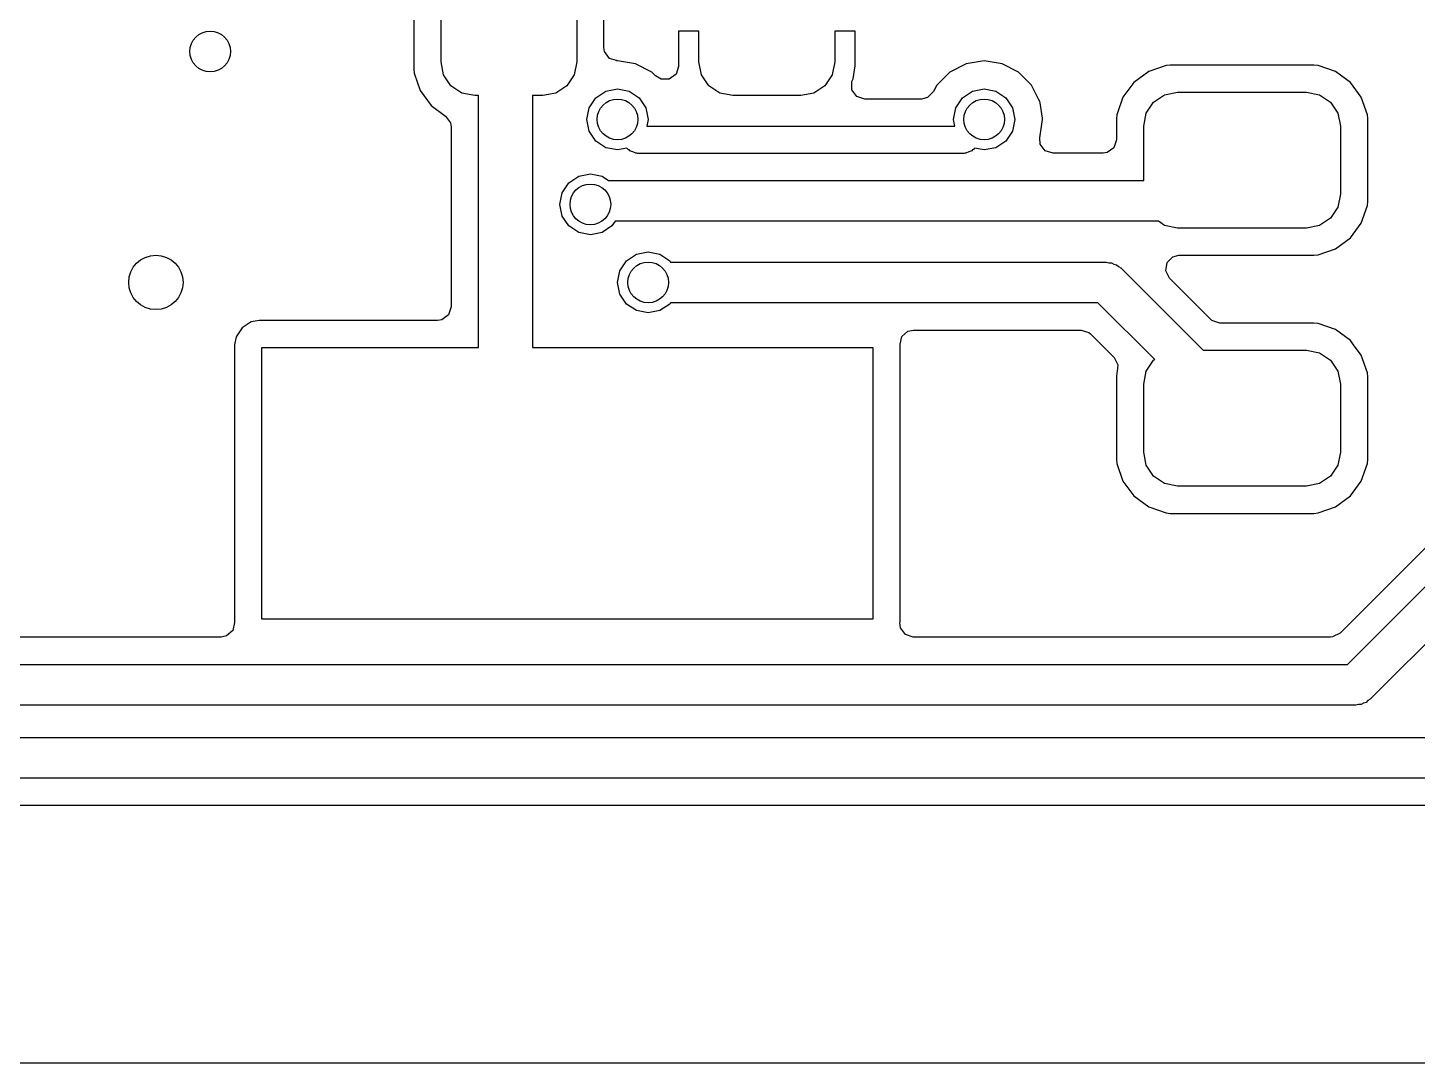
# Model space of a CAD drawing. Extents: x 0 to 2.79, y -2.39 to 0.
# Drawn here: x 1.7865 to 2.1894, y -2.3909 to -2.0908 of the extents above; entities that cross this region are included whole.
import ezdxf

# ---------------------------------------------------------------- set-up
doc = ezdxf.new("R2010")
doc.units = 0
doc.header["$MEASUREMENT"] = 0
doc.layers.add('BLACK', color=7, linetype='CONTINUOUS')

msp = doc.modelspace()

# ---------------------------------------------------------------- linework, layer by layer
at = {"layer": 'BLACK', "linetype": 'CONTINUOUS'}
for p, q in [((1.94567, -2.06319), (1.94567, -2.10059)), ((1.9063, -2.10059), (1.9063, -2.07334)), ((1.95356, -2.09646), (1.95356, -2.07205)), ((1.89841, -2.07822), (1.89841, -2.10273)), ((1.9811, -2.09173), (1.9752, -2.09173)), ((1.9752, -2.09173), (1.9752, -2.09173)), ((1.9752, -2.09173), (1.9752, -2.10194)), ((1.9811, -2.10059), (1.9811, -2.09173)), ((2.02638, -2.09173), (2.02047, -2.09173)), ((2.02047, -2.09173), (2.02047, -2.10059)), ((2.02638, -2.10183), (2.02638, -2.09173)), ((1.95375, -2.09767), (1.95356, -2.09646)), ((1.95517, -2.09962), (1.95375, -2.09767)), ((1.89841, -2.10273), (1.89852, -2.10392)), ((1.90705, -2.10436), (1.9063, -2.10059)), ((1.94567, -2.10059), (1.94492, -2.10436)), ((1.95718, -2.10027), (1.95517, -2.09962)), ((1.95718, -2.10031), (1.95718, -2.10027)), ((1.95744, -2.10036), (1.95718, -2.10031)), ((1.95746, -2.10036), (1.95744, -2.10036)), ((1.95748, -2.10036), (1.95746, -2.10036)), ((1.96272, -2.10119), (1.95748, -2.10036)), ((1.96745, -2.1036), (1.96272, -2.10119)), ((1.96272, -2.10119), (1.96272, -2.10119)), ((1.9752, -2.10194), (1.97445, -2.10423)), ((1.98185, -2.10436), (1.9811, -2.10059)), ((2.02047, -2.10059), (2.01972, -2.10436)), ((2.02579, -2.10552), (2.02638, -2.10183)), ((2.05854, -2.10119), (2.05381, -2.1036)), ((2.06378, -2.10036), (2.05854, -2.10119)), ((2.05854, -2.10119), (2.05854, -2.10119)), ((2.06902, -2.10119), (2.06378, -2.10036)), ((2.07375, -2.1036), (2.06902, -2.10119)), ((2.06902, -2.10119), (2.06902, -2.10119)), ((2.11655, -2.10167), (2.1115, -2.10343)), ((2.11775, -2.10156), (2.11655, -2.10167)), ((2.11655, -2.10167), (2.11655, -2.10167)), ((2.15942, -2.10156), (2.11775, -2.10156)), ((2.11775, -2.10156), (2.11775, -2.10156)), ((2.16062, -2.10167), (2.15942, -2.10156)), ((2.15942, -2.10156), (2.15942, -2.10156)), ((2.16566, -2.10343), (2.16062, -2.10167)), ((2.16062, -2.10167), (2.16062, -2.10167)), ((1.89852, -2.10392), (1.89852, -2.10393)), ((1.89852, -2.10393), (1.90028, -2.10897)), ((1.90918, -2.10755), (1.90705, -2.10436)), ((1.94492, -2.10436), (1.94279, -2.10755)), ((1.96854, -2.10469), (1.96745, -2.1036)), ((1.96745, -2.1036), (1.96745, -2.1036)), ((1.97009, -2.10565), (1.96854, -2.10469)), ((1.9725, -2.10565), (1.97009, -2.10565)), ((1.97445, -2.10423), (1.9725, -2.10565)), ((1.98399, -2.10755), (1.98185, -2.10436)), ((2.01972, -2.10436), (2.01759, -2.10755)), ((2.02545, -2.1063), (2.02569, -2.10573)), ((2.02545, -2.1087), (2.02545, -2.1063)), ((2.02569, -2.10573), (2.02579, -2.10552)), ((2.02579, -2.10552), (2.02579, -2.10552)), ((2.05381, -2.1036), (2.05006, -2.10735)), ((2.0775, -2.10735), (2.07375, -2.1036)), ((2.07375, -2.1036), (2.07375, -2.1036)), ((2.1072, -2.10661), (2.10402, -2.11091)), ((2.1115, -2.10343), (2.1072, -2.10661)), ((2.1072, -2.10661), (2.1072, -2.10661)), ((2.16997, -2.10661), (2.16566, -2.10343)), ((2.17309, -2.11085), (2.16997, -2.10661)), ((2.16997, -2.10661), (2.16997, -2.10661)), ((2.16997, -2.10661), (2.16997, -2.10661)), ((2.16997, -2.10661), (2.16997, -2.10661)), ((2.16997, -2.10661), (2.16997, -2.10661)), ((1.90028, -2.10897), (1.90346, -2.11327)), ((1.91238, -2.10968), (1.90918, -2.10755)), ((1.91614, -2.11043), (1.91238, -2.10968)), ((1.91713, -2.11043), (1.91614, -2.11043)), ((1.91713, -2.18346), (1.91713, -2.11043)), ((1.93583, -2.11043), (1.93287, -2.11043)), ((1.93287, -2.11043), (1.93287, -2.18346)), ((1.93959, -2.10968), (1.93583, -2.11043)), ((1.94279, -2.10755), (1.93959, -2.10968)), ((1.95122, -2.11106), (1.95409, -2.10914)), ((1.95409, -2.10914), (1.95748, -2.10846)), ((1.95748, -2.10846), (1.96087, -2.10914)), ((1.96087, -2.10914), (1.96374, -2.11106)), ((1.98718, -2.10968), (1.98399, -2.10755)), ((1.99094, -2.11043), (1.98718, -2.10968)), ((2.01063, -2.11043), (1.99094, -2.11043)), ((2.0144, -2.10968), (2.01063, -2.11043)), ((2.01759, -2.10755), (2.0144, -2.10968)), ((2.02687, -2.11065), (2.02545, -2.1087)), ((2.02916, -2.1114), (2.02687, -2.11065)), ((2.04738, -2.11097), (2.04561, -2.1114)), ((2.04908, -2.10927), (2.04738, -2.11097)), ((2.05006, -2.10735), (2.04908, -2.10927)), ((2.05752, -2.11106), (2.06039, -2.10914)), ((2.06039, -2.10914), (2.06378, -2.10846)), ((2.06378, -2.10846), (2.06717, -2.10914)), ((2.06717, -2.10914), (2.07004, -2.11106)), ((2.07956, -2.1114), (2.0775, -2.10735)), ((2.0775, -2.10735), (2.0775, -2.10735)), ((2.10402, -2.11091), (2.10226, -2.11596)), ((2.11292, -2.11233), (2.11612, -2.1102)), ((2.11612, -2.1102), (2.11988, -2.10945)), ((2.11988, -2.10945), (2.15728, -2.10945)), ((2.15728, -2.10945), (2.16105, -2.1102)), ((2.16105, -2.1102), (2.16424, -2.11233)), ((2.17314, -2.11091), (2.17309, -2.11085)), ((2.17491, -2.11596), (2.17314, -2.11091)), ((1.90346, -2.11327), (1.90346, -2.11327)), ((1.90346, -2.11327), (1.90346, -2.11327)), ((1.90346, -2.11327), (1.90765, -2.11637)), ((1.94862, -2.11732), (1.9493, -2.11393)), ((1.9493, -2.11393), (1.95122, -2.11106)), ((1.96374, -2.11106), (1.96566, -2.11393)), ((1.96566, -2.11393), (1.96634, -2.11732)), ((2.04561, -2.1114), (2.02916, -2.1114)), ((2.05492, -2.11732), (2.0556, -2.11393)), ((2.0556, -2.11393), (2.05752, -2.11106)), ((2.07004, -2.11106), (2.07196, -2.11393)), ((2.07196, -2.11393), (2.07264, -2.11732)), ((2.07991, -2.11208), (2.07956, -2.1114)), ((2.07998, -2.11251), (2.07991, -2.11208)), ((2.08068, -2.11696), (2.07998, -2.11251)), ((2.11079, -2.11552), (2.11292, -2.11233)), ((2.16424, -2.11233), (2.16638, -2.11552)), ((1.90765, -2.11637), (1.90905, -2.11833)), ((1.90905, -2.11833), (1.90923, -2.1195)), ((1.9493, -2.12071), (1.94862, -2.11732)), ((1.96634, -2.11732), (1.96595, -2.11929)), ((2.05531, -2.11929), (2.05492, -2.11732)), ((2.07264, -2.11732), (2.07196, -2.12071)), ((2.08041, -2.11941), (2.08074, -2.11732)), ((2.08074, -2.11732), (2.08068, -2.11696)), ((2.10226, -2.11596), (2.10215, -2.11715)), ((2.10215, -2.11715), (2.10215, -2.12325)), ((2.10226, -2.11596), (2.10226, -2.11596)), ((2.11004, -2.11929), (2.11079, -2.11552)), ((2.16638, -2.11552), (2.16713, -2.11929)), ((2.175, -2.11696), (2.17491, -2.11596)), ((2.17502, -2.11715), (2.175, -2.11696)), ((2.17502, -2.13241), (2.17502, -2.11715)), ((2.17502, -2.11715), (2.17502, -2.11715)), ((1.90923, -2.1195), (1.90923, -2.17167)), ((1.95122, -2.12359), (1.9493, -2.12071)), ((1.96595, -2.11929), (2.05531, -2.11929)), ((2.07196, -2.12071), (2.07004, -2.12359)), ((2.0799, -2.12264), (2.08041, -2.11941)), ((2.08004, -2.12445), (2.0799, -2.12264)), ((2.11004, -2.13504), (2.11004, -2.11929)), ((2.16713, -2.11929), (2.16713, -2.13898)), ((1.95409, -2.12551), (1.95122, -2.12359)), ((1.95748, -2.12618), (1.95409, -2.12551)), ((1.96022, -2.12564), (1.95748, -2.12618)), ((1.9606, -2.12601), (1.96022, -2.12564)), ((1.96088, -2.12616), (1.9606, -2.12601)), ((1.96107, -2.12641), (1.96088, -2.12616)), ((1.96195, -2.1267), (1.96107, -2.12641)), ((1.96277, -2.12712), (1.96195, -2.1267)), ((1.96308, -2.12707), (1.96277, -2.12712)), ((1.96339, -2.12717), (1.96308, -2.12707)), ((2.05818, -2.12707), (2.05787, -2.12717)), ((2.05849, -2.12712), (2.05818, -2.12707)), ((2.05931, -2.1267), (2.05849, -2.12712)), ((2.06019, -2.12641), (2.05931, -2.1267)), ((2.06037, -2.12616), (2.06019, -2.12641)), ((2.06066, -2.12601), (2.06037, -2.12616)), ((2.06103, -2.12564), (2.06066, -2.12601)), ((2.06378, -2.12618), (2.06103, -2.12564)), ((2.06717, -2.12551), (2.06378, -2.12618)), ((2.07004, -2.12359), (2.06717, -2.12551)), ((2.08146, -2.1264), (2.08004, -2.12445)), ((2.08375, -2.12715), (2.08146, -2.1264)), ((2.09945, -2.12695), (2.09825, -2.12715)), ((2.1014, -2.12554), (2.09945, -2.12695)), ((2.10215, -2.12325), (2.1014, -2.12554)), ((2.05787, -2.12717), (1.96339, -2.12717)), ((2.09825, -2.12715), (2.08375, -2.12715)), ((1.94334, -2.13569), (1.94622, -2.13376)), ((1.94622, -2.13376), (1.94961, -2.13309)), ((1.94961, -2.13309), (1.953, -2.13376)), ((1.953, -2.13376), (1.9549, -2.13504)), ((1.9549, -2.13504), (2.11004, -2.13504)), ((2.17502, -2.14111), (2.17502, -2.13241)), ((1.94075, -2.14195), (1.94142, -2.13856)), ((1.94142, -2.13856), (1.94334, -2.13569)), ((2.16713, -2.13898), (2.16638, -2.14274)), ((1.94142, -2.14534), (1.94075, -2.14195)), ((2.16638, -2.14274), (2.16424, -2.14594)), ((2.17314, -2.14736), (2.17491, -2.14231)), ((2.17491, -2.14231), (2.17502, -2.14111)), ((2.17502, -2.14111), (2.17502, -2.14111)), ((1.94334, -2.14821), (1.94142, -2.14534)), ((1.95678, -2.14685), (1.95587, -2.14821)), ((2.11429, -2.14685), (1.95678, -2.14685)), ((2.11612, -2.14807), (2.11429, -2.14685)), ((2.16424, -2.14594), (2.16105, -2.14807)), ((1.94622, -2.15013), (1.94334, -2.14821)), ((1.94961, -2.15081), (1.94622, -2.15013)), ((1.953, -2.15013), (1.94961, -2.15081)), ((1.95587, -2.14821), (1.953, -2.15013)), ((2.11988, -2.14882), (2.11612, -2.14807)), ((2.15728, -2.14882), (2.11988, -2.14882)), ((2.16105, -2.14807), (2.15728, -2.14882)), ((2.16997, -2.15166), (2.17314, -2.14736)), ((2.16062, -2.1566), (2.16566, -2.15483)), ((2.16566, -2.15483), (2.16997, -2.15166)), ((1.95817, -2.16118), (1.96009, -2.1583)), ((1.96009, -2.1583), (1.96297, -2.15638)), ((1.96297, -2.15638), (1.96636, -2.15571)), ((1.96636, -2.15571), (1.96975, -2.15638)), ((1.96975, -2.15638), (1.97262, -2.1583)), ((1.97262, -2.1583), (1.97286, -2.15866)), ((1.97286, -2.15866), (2.09921, -2.15866)), ((2.09921, -2.15866), (2.09996, -2.15886)), ((2.09996, -2.15886), (2.10074, -2.15886)), ((2.10074, -2.15886), (2.10141, -2.15925)), ((2.10141, -2.15925), (2.10217, -2.15945)), ((2.11643, -2.16122), (2.11681, -2.15884)), ((2.11681, -2.15884), (2.11851, -2.15714)), ((2.11851, -2.15714), (2.12028, -2.15671)), ((2.12028, -2.15671), (2.15942, -2.15671)), ((2.15942, -2.15671), (2.16062, -2.1566)), ((2.15942, -2.15671), (2.15942, -2.15671)), ((1.9575, -2.16457), (1.95817, -2.16118)), ((2.10217, -2.15945), (2.10272, -2.16)), ((2.10272, -2.16), (2.10339, -2.16039)), ((2.10339, -2.16039), (2.12725, -2.18425)), ((2.11753, -2.16337), (2.11643, -2.16122)), ((1.95817, -2.16796), (1.9575, -2.16457)), ((2.12397, -2.16981), (2.11753, -2.16337)), ((1.96009, -2.17083), (1.95817, -2.16796)), ((1.96297, -2.17275), (1.96009, -2.17083)), ((1.97262, -2.17083), (1.96975, -2.17275)), ((1.97286, -2.17047), (1.97262, -2.17083)), ((2.09677, -2.17047), (1.97286, -2.17047)), ((2.11323, -2.18693), (2.09677, -2.17047)), ((2.12938, -2.17522), (2.12397, -2.16981)), ((1.90654, -2.17538), (1.90533, -2.17557)), ((1.90849, -2.17396), (1.90654, -2.17538)), ((1.90923, -2.17167), (1.90849, -2.17396)), ((1.96636, -2.17343), (1.96297, -2.17275)), ((1.96975, -2.17275), (1.96636, -2.17343)), ((2.12984, -2.17561), (2.12938, -2.17522)), ((1.84864, -2.17777), (1.8469, -2.18038)), ((1.85125, -2.17603), (1.84864, -2.17777)), ((1.84864, -2.17777), (1.84864, -2.17777)), ((1.85355, -2.17557), (1.85125, -2.17603)), ((1.85125, -2.17603), (1.85125, -2.17603)), ((1.90533, -2.17557), (1.85355, -2.17557)), ((1.85355, -2.17557), (1.85355, -2.17557)), ((1.85355, -2.17557), (1.85355, -2.17557)), ((2.0399, -2.18029), (2.0417, -2.17869)), ((2.0417, -2.17869), (2.04326, -2.17837)), ((2.04326, -2.17837), (2.09188, -2.17837)), ((2.09188, -2.17837), (2.09417, -2.17911)), ((2.09417, -2.17911), (2.09464, -2.17951)), ((2.13213, -2.17636), (2.12984, -2.17561)), ((2.15942, -2.17636), (2.13213, -2.17636)), ((2.16062, -2.17647), (2.15942, -2.17636)), ((2.15942, -2.17636), (2.15942, -2.17636)), ((2.16566, -2.17824), (2.16062, -2.17647)), ((2.16062, -2.17647), (2.16062, -2.17647)), ((2.16997, -2.18141), (2.16566, -2.17824)), ((1.84689, -2.18038), (1.84644, -2.18269)), ((1.84644, -2.18269), (1.84644, -2.18269)), ((1.84644, -2.18269), (1.84644, -2.26298)), ((1.8469, -2.18038), (1.84689, -2.18038)), ((1.85433, -2.2622), (1.85433, -2.18346)), ((1.85433, -2.18346), (1.91713, -2.18346)), ((1.93287, -2.18346), (2.0315, -2.18346)), ((2.0315, -2.18346), (2.0315, -2.2622)), ((2.03939, -2.18263), (2.03939, -2.1825)), ((2.03939, -2.1825), (2.03942, -2.1825)), ((2.03939, -2.18265), (2.03939, -2.18263)), ((2.03939, -2.18269), (2.03939, -2.18265)), ((2.03939, -2.26298), (2.03939, -2.18269)), ((2.03942, -2.1825), (2.0399, -2.18029)), ((2.09464, -2.17951), (2.10147, -2.18634)), ((2.17091, -2.18269), (2.16997, -2.18141)), ((2.16997, -2.18141), (2.16997, -2.18141)), ((2.16997, -2.18141), (2.16997, -2.18141)), ((2.16997, -2.18141), (2.16997, -2.18141)), ((2.16997, -2.18141), (2.16997, -2.18141)), ((2.17314, -2.18571), (2.17091, -2.18269)), ((2.10147, -2.18634), (2.10256, -2.18848)), ((2.11079, -2.19033), (2.11292, -2.18713)), ((2.11292, -2.18713), (2.11323, -2.18693)), ((2.12725, -2.18425), (2.15728, -2.18425)), ((2.15728, -2.18425), (2.16105, -2.185)), ((2.16105, -2.185), (2.16424, -2.18713)), ((2.16424, -2.18713), (2.16638, -2.19033)), ((2.17491, -2.19076), (2.17314, -2.18571)), ((2.10226, -2.19076), (2.10215, -2.19196)), ((2.10239, -2.19038), (2.10226, -2.19076)), ((2.10256, -2.18848), (2.10239, -2.19038)), ((2.11004, -2.19409), (2.11079, -2.19033)), ((2.16638, -2.19033), (2.16713, -2.19409)), ((2.17502, -2.19196), (2.17491, -2.19076)), ((2.17491, -2.19076), (2.17491, -2.19076)), ((2.17491, -2.19076), (2.17491, -2.19076)), ((2.10215, -2.19196), (2.10215, -2.21592)), ((2.11004, -2.21378), (2.11004, -2.19409)), ((2.16713, -2.19409), (2.16713, -2.21378)), ((2.17502, -2.21592), (2.17502, -2.19196)), ((2.17502, -2.19196), (2.17502, -2.19196)), ((2.11079, -2.21755), (2.11004, -2.21378)), ((2.16713, -2.21378), (2.16638, -2.21755)), ((2.10215, -2.21592), (2.10226, -2.21711)), ((2.10226, -2.21711), (2.10226, -2.21711)), ((2.10226, -2.21711), (2.10402, -2.22216)), ((2.11292, -2.22074), (2.11079, -2.21755)), ((2.16638, -2.21755), (2.16424, -2.22074)), ((2.17314, -2.22216), (2.17491, -2.21711)), ((2.17491, -2.21711), (2.17502, -2.21592)), ((2.17502, -2.21592), (2.17502, -2.21592)), ((2.10402, -2.22216), (2.1072, -2.22646)), ((2.11612, -2.22287), (2.11292, -2.22074)), ((2.11988, -2.22362), (2.11612, -2.22287)), ((2.15728, -2.22362), (2.11988, -2.22362)), ((2.16105, -2.22287), (2.15728, -2.22362)), ((2.16424, -2.22074), (2.16105, -2.22287)), ((2.16911, -2.2753), (2.22323, -2.22118)), ((2.16997, -2.22646), (2.17314, -2.22216)), ((2.1072, -2.22646), (2.1072, -2.22646)), ((2.1072, -2.22646), (2.1072, -2.22646)), ((2.1072, -2.22646), (2.1072, -2.22646)), ((2.1072, -2.22646), (2.1072, -2.22646)), ((2.1072, -2.22646), (2.1115, -2.22964)), ((2.16566, -2.22964), (2.16997, -2.22646)), ((2.20692, -2.22632), (2.16698, -2.26626)), ((2.23331, -2.2278), (2.17573, -2.28538)), ((2.1115, -2.22964), (2.1115, -2.22964)), ((2.1115, -2.22964), (2.1115, -2.22964)), ((2.1115, -2.22964), (2.11655, -2.2314)), ((2.11655, -2.2314), (2.11775, -2.23152)), ((2.11775, -2.23152), (2.11775, -2.23152)), ((2.11775, -2.23152), (2.11775, -2.23152)), ((2.11775, -2.23152), (2.15942, -2.23152)), ((2.15942, -2.23152), (2.16062, -2.2314)), ((2.15942, -2.23152), (2.15942, -2.23152)), ((2.16062, -2.2314), (2.16566, -2.22964)), ((1.84645, -2.26312), (1.84593, -2.26547)), ((1.84644, -2.26298), (1.84645, -2.26312)), ((2.0315, -2.2622), (1.85433, -2.2622)), ((2.03938, -2.26312), (2.03939, -2.26298)), ((2.03955, -2.26471), (2.03938, -2.26312)), ((1.84257, -2.2674), (1.70861, -2.2674)), ((1.84413, -2.26707), (1.84257, -2.2674)), ((1.84593, -2.26547), (1.84413, -2.26707)), ((2.04096, -2.26666), (2.03955, -2.26471)), ((2.04325, -2.2674), (2.04096, -2.26666)), ((2.16422, -2.2674), (2.04325, -2.2674)), ((2.16483, -2.26735), (2.16422, -2.2674)), ((2.16698, -2.26626), (2.16483, -2.26735)), ((1.12431, -2.2753), (2.16911, -2.2753)), ((2.17156, -2.28711), (1.12676, -2.28711)), ((2.17231, -2.28691), (2.17156, -2.28711)), ((2.17308, -2.28691), (2.17231, -2.28691)), ((2.17376, -2.28652), (2.17308, -2.28691)), ((2.17451, -2.28632), (2.17376, -2.28652)), ((2.17506, -2.28577), (2.17451, -2.28632)), ((2.17573, -2.28538), (2.17506, -2.28577)), ((1.20992, -2.29646), (2.35512, -2.29646)), ((2.35512, -2.30827), (1.21694, -2.30827)), ((1.22751, -2.31616), (2.34427, -2.31616)), ((2.78703, -2.39093), (0.005098, -2.39093))]:
    msp.add_line(p, q, dxfattribs=at)
at = {"layer": 'BLACK'}
for centre, radius in [((1.83937, -2.09764), 0.005906), ((1.95748, -2.11732), 0.005906), ((2.06378, -2.11732), 0.005906), ((1.94961, -2.14195), 0.005906), ((1.82362, -2.16457), 0.007874), ((1.96636, -2.16457), 0.005906)]:
    msp.add_circle(centre, radius, dxfattribs=at)

doc.saveas('drawing.dxf')
